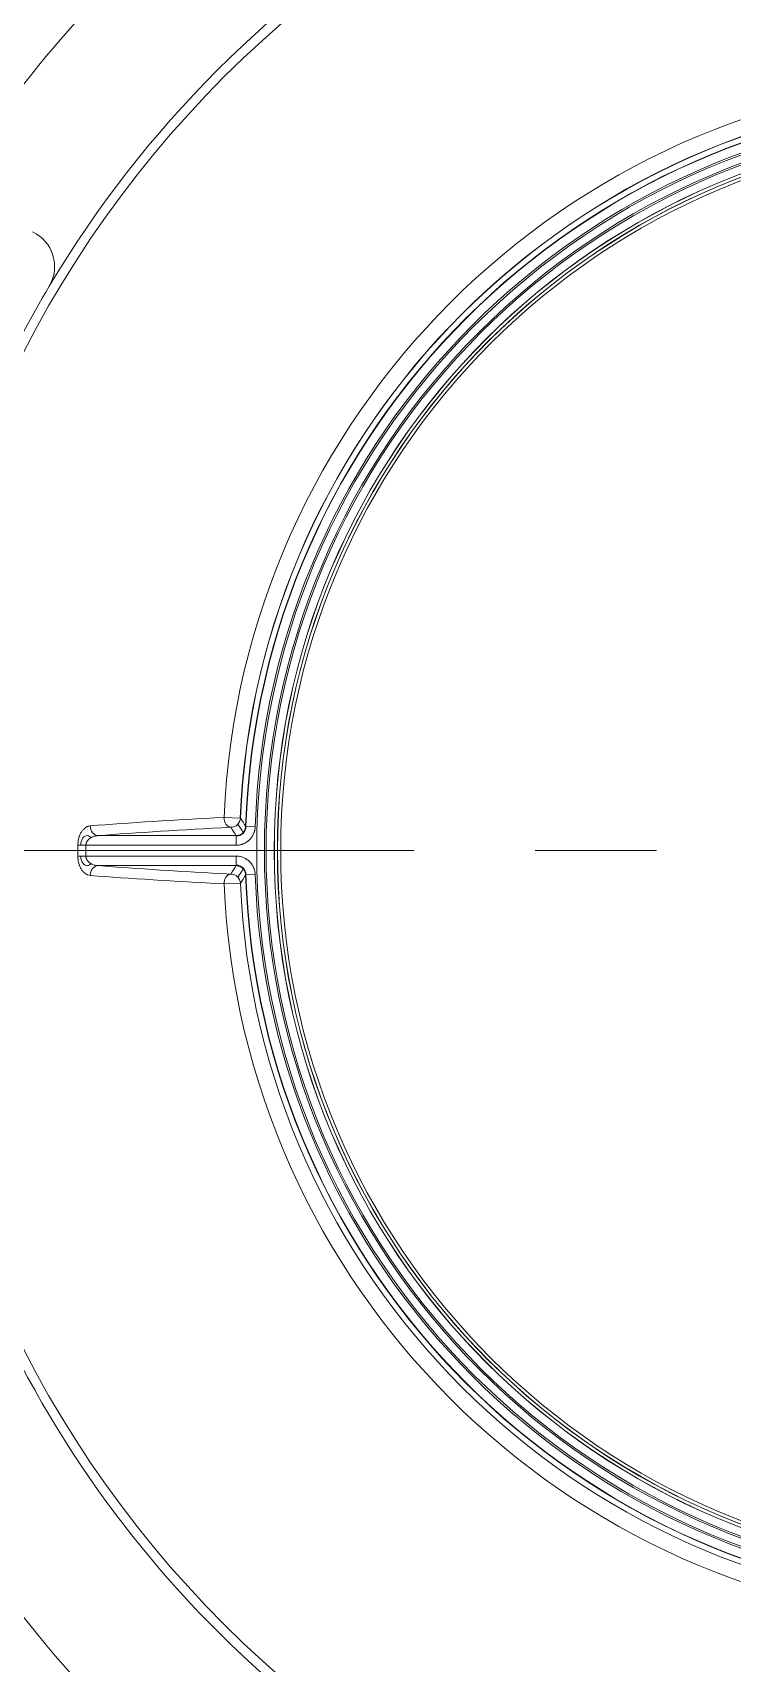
# Model space of a CAD drawing. Header units: millimetres. Extents: x 2234 to 3061, y 2092 to 2676.
# Drawn here: x 2488.1 to 2524.7, y 2272.9 to 2358.4 of the extents above; entities that cross this region are included whole.
import ezdxf

# ---------------------------------------------------------------- set-up
doc = ezdxf.new("R2010")
doc.units = ezdxf.units.MM
doc.linetypes.add('CENTER', pattern=[50.8, 31.75, -6.35, 6.35, -6.35])
for name, color, linetype, true_color in [('1', 7, 'Continuous', 0xffffff), ('20', 7, 'Continuous', 0xffffff), ('21', 7, 'Continuous', 0xffffff)]:
    doc.layers.add(name, color=color, linetype=linetype, true_color=true_color)

msp = doc.modelspace()

# ---------------------------------------------------------------- linework, layer by layer
at = {"layer": '1', "color": 1, "linetype": 'CENTER', "lineweight": 18}
msp.add_line((2476.312, 2315.507), (2601.079, 2315.507), dxfattribs=at)
at = {"layer": '20', "color": 7, "linetype": 'Continuous', "lineweight": 18}
for start, end in [(10.77582, 103.29126), (126.70874, 143.29126), (206.70874, 299.22418)]:
    msp.add_arc((2538.695, 2315.507), 65, start, end, dxfattribs=at)
at = {"layer": '21', "color": 7, "linetype": 'Continuous', "lineweight": 18}
for p, q in [((2498.103, 2317.252), (2498.96, 2317.216)), ((2491.509, 2316.294), (2498.736, 2316.294)), ((2498.736, 2315.792), (2498.736, 2316.294)), ((2499.237, 2316.78), (2499.739, 2316.764)), ((2490.866, 2315.792), (2490.443, 2315.794)), ((2490.443, 2315.22), (2490.866, 2315.223)), ((2498.736, 2315.792), (2490.866, 2315.792)), ((2490.866, 2315.223), (2498.736, 2315.223)), ((2498.736, 2314.721), (2498.736, 2315.223)), ((2498.736, 2314.721), (2491.509, 2314.721)), ((2499.739, 2314.25), (2499.237, 2314.234)), ((2498.96, 2313.799), (2498.103, 2313.762))]:
    msp.add_line(p, q, dxfattribs=at)
for radius in [57.383, 57.383, 38.88, 38.389, 37.96, 37.955, 37.954, 37.795, 37.623]:
    msp.add_circle((2538.695, 2315.507), radius, dxfattribs=at)
for centre, radius, start, end in [((2538.695, 2315.507), 65, 10.77582, 103.29126), ((2538.695, 2315.507), 57.886, 11.31161, 109.24985), ((2538.695, 2315.507), 65, 126.70874, 143.29126), ((2538.695, 2315.507), 57.886, 120.75015, 149.24985), ((2538.695, 2315.507), 40.63, 92.4619, 177.5381), ((2538.695, 2315.507), 39.784, 92.4619, 177.5381), ((2538.695, 2315.507), 39.772, 92.4619, 177.5381), ((2538.695, 2315.507), 39.478, 91.84776, 178.15224), ((2538.695, 2315.507), 39.461, 91.84776, 178.15224), ((2538.695, 2315.507), 38.976, 91.84776, 178.15224), ((2538.695, 2315.507), 38.476, 0.00563, 0), ((2538.695, 2315.507), 37.789, 180, 179.99437), ((2487.229, 2346.127), 2, 329.24985, 65), ((2538.695, 2315.507), 57.886, 149.24985, 160.75015), ((2538.695, 2315.507), 48.253, 179.6591, 180.3409), ((2538.695, 2315.507), 48.253, 179.6591, 180.3409), ((2538.695, 2315.507), 47.83, 179.6591, 180.3409), ((2538.695, 2315.507), 39.478, 181.84776, 268.15224), ((2538.695, 2315.507), 39.461, 181.84776, 268.15224), ((2538.695, 2315.507), 38.976, 181.84776, 268.15224), ((2538.695, 2315.507), 40.63, 182.4619, 267.5381), ((2538.695, 2315.507), 39.772, 182.4619, 267.5381), ((2538.695, 2315.507), 57.886, 200.75015, 298.68839), ((2538.695, 2315.507), 65, 206.70874, 299.22418)]:
    msp.add_arc(centre, radius, start, end, dxfattribs=at)
for centre, major_axis, ratio, start_param, end_param in [((2538.695, 2315.13), (-57.384, 0), 0.052336, 5.498176, 5.69069), ((2491.509, 2316.795), (0.039, -0.501), 0.828413, 4.625403, 6.189611), ((2498.458, 2317.237), (0.026, -0.502), 0.706413, 4.644968, 6.209176), ((2498.458, 2317.237), (-0.426, -0.266), 0.998098, 1.013808, 2.539893), ((2538.697, 2362.192), (0.003, 70.063), 0.745661, 2.273659, 2.281915), ((2538.695, 2314.631), (56.882, 0), 0.052336, 2.356584, 2.549097), ((2538.697, 2361.891), (0.002, 70.364), 0.745661, 2.267599, 2.275814), ((2491.509, 2314.219), (-0.039, -0.501), 0.828413, 3.235167, 4.799375), ((2538.695, 2316.383), (-56.882, 0), 0.052336, 0.592496, 0.785009), ((2498.458, 2313.777), (-0.026, -0.502), 0.706413, 3.215602, 4.77981), ((2538.696, 2269.124), (-0.001, 70.363), 0.74566, 0.865799, 0.874014), ((2498.458, 2313.777), (0.426, -0.266), 0.998098, 0.6017, 2.127785), ((2538.694, 2268.825), (0.001, 70.059), 0.745657, 0.859738, 0.867994), ((2538.695, 2315.885), (57.384, 0), 0.052336, 3.734088, 3.926602)]:
    msp.add_ellipse(centre, major_axis=major_axis, ratio=ratio, start_param=start_param, end_param=end_param, dxfattribs=at)
for points, knots in [([(2491.092, 2316.807), (2491.052, 2316.804), (2491.013, 2316.796), (2490.965, 2316.779), (2490.955, 2316.775), (2490.936, 2316.767), (2490.926, 2316.763), (2490.897, 2316.749), (2490.879, 2316.739), (2490.823, 2316.703), (2490.787, 2316.675), (2490.735, 2316.624), (2490.718, 2316.606), (2490.685, 2316.567), (2490.669, 2316.546), (2490.623, 2316.479), (2490.594, 2316.43), (2490.556, 2316.35), (2490.544, 2316.322), (2490.527, 2316.278), (2490.522, 2316.263), (2490.512, 2316.232), (2490.507, 2316.217), (2490.484, 2316.139), (2490.469, 2316.074), (2490.454, 2315.971), (2490.45, 2315.936), (2490.445, 2315.865), (2490.443, 2315.83), (2490.443, 2315.794)], [0, 0, 0, 0, 0.125, 0.125, 0.15625, 0.15625, 0.1875, 0.1875, 0.25, 0.25, 0.375, 0.375, 0.4375, 0.4375, 0.5, 0.5, 0.625, 0.625, 0.6875, 0.6875, 0.71875, 0.71875, 0.75, 0.75, 0.875, 0.875, 0.9375, 0.9375, 1, 1, 1, 1]), ([(2490.592, 2315.793), (2490.593, 2315.837), (2490.597, 2315.881), (2490.617, 2315.991), (2490.639, 2316.054), (2490.724, 2316.212), (2490.802, 2316.272), (2490.961, 2316.306), (2491.044, 2316.28), (2491.12, 2316.204), (2491.126, 2316.197), (2491.132, 2316.19)], [0, 0, 0, 0, 0.104368, 0.104368, 0.277418, 0.277418, 0.623517, 0.623517, 0.969616, 0.969616, 1, 1, 1, 1]), ([(2490.866, 2315.792), (2490.866, 2315.814), (2490.868, 2315.835), (2490.874, 2315.866), (2490.876, 2315.877), (2490.882, 2315.897), (2490.885, 2315.907), (2490.895, 2315.937), (2490.904, 2315.956), (2490.918, 2315.982), (2490.923, 2315.991), (2490.933, 2316.008), (2490.939, 2316.017), (2490.956, 2316.041), (2490.968, 2316.056), (2490.994, 2316.085), (2491.007, 2316.098), (2491.035, 2316.123), (2491.05, 2316.135), (2491.079, 2316.157), (2491.094, 2316.167), (2491.125, 2316.187), (2491.141, 2316.196), (2491.173, 2316.212), (2491.189, 2316.22), (2491.238, 2316.241), (2491.271, 2316.252), (2491.338, 2316.271), (2491.372, 2316.278), (2491.44, 2316.289), (2491.474, 2316.292), (2491.509, 2316.294)], [0, 0, 0, 0, 0.0625, 0.0625, 0.09375, 0.09375, 0.125, 0.125, 0.1875, 0.1875, 0.21875, 0.21875, 0.25, 0.25, 0.3125, 0.3125, 0.375, 0.375, 0.4375, 0.4375, 0.5, 0.5, 0.5625, 0.5625, 0.625, 0.625, 0.75, 0.75, 0.875, 0.875, 1, 1, 1, 1]), ([(2499.237, 2316.78), (2499.236, 2316.748), (2499.232, 2316.716), (2499.222, 2316.669), (2499.217, 2316.653), (2499.207, 2316.622), (2499.196, 2316.593), (2499.182, 2316.564), (2499.166, 2316.536), (2499.157, 2316.522), (2499.13, 2316.482), (2499.109, 2316.458), (2499.074, 2316.424), (2499.062, 2316.413), (2499.037, 2316.393), (2499.023, 2316.383), (2498.983, 2316.357), (2498.954, 2316.342), (2498.91, 2316.324), (2498.894, 2316.319), (2498.863, 2316.309), (2498.848, 2316.306), (2498.8, 2316.297), (2498.768, 2316.294), (2498.736, 2316.294)], [0, 0, 0, 0, 0.125, 0.125, 0.1875, 0.1875, 0.25, 0.3125, 0.3125, 0.375, 0.375, 0.5, 0.5, 0.5625, 0.5625, 0.625, 0.625, 0.75, 0.75, 0.8125, 0.8125, 0.875, 0.875, 1, 1, 1, 1]), ([(2499.254, 2316.779), (2499.256, 2316.641), (2499.2, 2316.506), (2499.004, 2316.316), (2498.871, 2316.265), (2498.736, 2316.269)], [0, 0, 0, 0, 0.505282, 0.505282, 1, 1, 1, 1]), ([(2499.739, 2316.764), (2499.737, 2316.699), (2499.729, 2316.635), (2499.711, 2316.557), (2499.707, 2316.541), (2499.698, 2316.51), (2499.684, 2316.464), (2499.655, 2316.389), (2499.627, 2316.332), (2499.603, 2316.29), (2499.595, 2316.276), (2499.578, 2316.249), (2499.569, 2316.235), (2499.523, 2316.169), (2499.481, 2316.12), (2499.411, 2316.052), (2499.387, 2316.031), (2499.349, 2316.001), (2499.336, 2315.991), (2499.31, 2315.972), (2499.297, 2315.963), (2499.229, 2315.919), (2499.172, 2315.889), (2499.098, 2315.859), (2499.082, 2315.853), (2499.052, 2315.843), (2499.037, 2315.838), (2498.99, 2315.824), (2498.959, 2315.816), (2498.865, 2315.798), (2498.801, 2315.792), (2498.736, 2315.792)], [0, 0, 0, 0, 0.125, 0.125, 0.15625, 0.15625, 0.1875, 0.25, 0.3125, 0.3125, 0.34375, 0.34375, 0.375, 0.375, 0.5, 0.5, 0.5625, 0.5625, 0.59375, 0.59375, 0.625, 0.625, 0.75, 0.75, 0.78125, 0.78125, 0.8125, 0.8125, 0.875, 0.875, 1, 1, 1, 1]), ([(2490.443, 2315.22), (2490.443, 2315.184), (2490.445, 2315.149), (2490.45, 2315.078), (2490.454, 2315.043), (2490.469, 2314.941), (2490.484, 2314.875), (2490.507, 2314.798), (2490.512, 2314.782), (2490.522, 2314.752), (2490.527, 2314.737), (2490.544, 2314.693), (2490.556, 2314.665), (2490.594, 2314.584), (2490.623, 2314.535), (2490.669, 2314.468), (2490.685, 2314.448), (2490.718, 2314.408), (2490.735, 2314.39), (2490.787, 2314.339), (2490.823, 2314.311), (2490.879, 2314.276), (2490.897, 2314.265), (2490.926, 2314.251), (2490.936, 2314.247), (2490.955, 2314.239), (2490.965, 2314.235), (2491.013, 2314.219), (2491.052, 2314.211), (2491.092, 2314.208)], [0, 0, 0, 0, 0.0625, 0.0625, 0.125, 0.125, 0.25, 0.25, 0.28125, 0.28125, 0.3125, 0.3125, 0.375, 0.375, 0.5, 0.5, 0.5625, 0.5625, 0.625, 0.625, 0.75, 0.75, 0.8125, 0.8125, 0.84375, 0.84375, 0.875, 0.875, 1, 1, 1, 1]), ([(2491.132, 2314.824), (2491.127, 2314.818), (2491.121, 2314.812), (2491.081, 2314.771), (2491.042, 2314.746), (2490.923, 2314.705), (2490.84, 2314.722), (2490.694, 2314.843), (2490.631, 2314.951), (2490.597, 2315.133), (2490.593, 2315.177), (2490.592, 2315.221)], [0, 0, 0, 0, 0.027342, 0.027342, 0.200737, 0.200737, 0.547527, 0.547527, 0.894317, 0.894317, 1, 1, 1, 1]), ([(2491.509, 2314.721), (2491.474, 2314.722), (2491.44, 2314.725), (2491.372, 2314.736), (2491.338, 2314.743), (2491.271, 2314.762), (2491.238, 2314.774), (2491.189, 2314.795), (2491.173, 2314.802), (2491.141, 2314.819), (2491.125, 2314.828), (2491.095, 2314.847), (2491.079, 2314.857), (2491.05, 2314.879), (2491.035, 2314.891), (2491.008, 2314.916), (2490.994, 2314.929), (2490.969, 2314.958), (2490.956, 2314.973), (2490.933, 2315.005), (2490.923, 2315.022), (2490.909, 2315.049), (2490.904, 2315.058), (2490.896, 2315.077), (2490.892, 2315.087), (2490.885, 2315.107), (2490.882, 2315.117), (2490.876, 2315.138), (2490.874, 2315.148), (2490.868, 2315.18), (2490.866, 2315.201), (2490.866, 2315.223)], [0, 0, 0, 0, 0.125, 0.125, 0.25, 0.25, 0.375, 0.375, 0.4375, 0.4375, 0.5, 0.5, 0.5625, 0.5625, 0.625, 0.625, 0.6875, 0.6875, 0.75, 0.75, 0.8125, 0.8125, 0.84375, 0.84375, 0.875, 0.875, 0.90625, 0.90625, 0.9375, 0.9375, 1, 1, 1, 1]), ([(2498.736, 2315.223), (2498.801, 2315.223), (2498.865, 2315.216), (2498.944, 2315.201), (2498.96, 2315.197), (2498.991, 2315.19), (2499.038, 2315.177), (2499.113, 2315.151), (2499.171, 2315.124), (2499.214, 2315.102), (2499.228, 2315.094), (2499.256, 2315.078), (2499.27, 2315.069), (2499.338, 2315.025), (2499.388, 2314.985), (2499.458, 2314.917), (2499.48, 2314.894), (2499.511, 2314.857), (2499.521, 2314.844), (2499.541, 2314.818), (2499.551, 2314.805), (2499.597, 2314.739), (2499.628, 2314.683), (2499.661, 2314.61), (2499.667, 2314.595), (2499.678, 2314.565), (2499.684, 2314.549), (2499.699, 2314.503), (2499.708, 2314.472), (2499.729, 2314.379), (2499.737, 2314.315), (2499.739, 2314.25)], [0, 0, 0, 0, 0.125, 0.125, 0.15625, 0.15625, 0.1875, 0.25, 0.3125, 0.3125, 0.34375, 0.34375, 0.375, 0.375, 0.5, 0.5, 0.5625, 0.5625, 0.59375, 0.59375, 0.625, 0.625, 0.75, 0.75, 0.78125, 0.78125, 0.8125, 0.8125, 0.875, 0.875, 1, 1, 1, 1]), ([(2498.736, 2314.721), (2498.768, 2314.721), (2498.8, 2314.718), (2498.848, 2314.709), (2498.863, 2314.705), (2498.894, 2314.696), (2498.924, 2314.685), (2498.954, 2314.672), (2498.982, 2314.657), (2498.996, 2314.649), (2499.037, 2314.622), (2499.062, 2314.602), (2499.097, 2314.568), (2499.108, 2314.557), (2499.129, 2314.532), (2499.139, 2314.519), (2499.167, 2314.479), (2499.182, 2314.451), (2499.202, 2314.407), (2499.207, 2314.392), (2499.218, 2314.361), (2499.222, 2314.345), (2499.232, 2314.298), (2499.236, 2314.267), (2499.237, 2314.234)], [0, 0, 0, 0, 0.125, 0.125, 0.1875, 0.1875, 0.25, 0.3125, 0.3125, 0.375, 0.375, 0.5, 0.5, 0.5625, 0.5625, 0.625, 0.625, 0.75, 0.75, 0.8125, 0.8125, 0.875, 0.875, 1, 1, 1, 1]), ([(2498.737, 2314.746), (2498.872, 2314.75), (2499.005, 2314.697), (2499.2, 2314.508), (2499.256, 2314.373), (2499.254, 2314.235)], [0, 0, 0, 0, 0.494189, 0.494189, 1, 1, 1, 1])]:
    msp.add_open_spline(points, degree=3, knots=knots, dxfattribs=at)
for points in [[(2498.96, 2317.216), (2499.052, 2317.07), (2499.144, 2316.925), (2499.237, 2316.78)], [(2499.237, 2314.234), (2499.144, 2314.089), (2499.052, 2313.944), (2498.96, 2313.799)]]:
    msp.add_open_spline(points, degree=3, dxfattribs=at)

doc.saveas('drawing.dxf')
